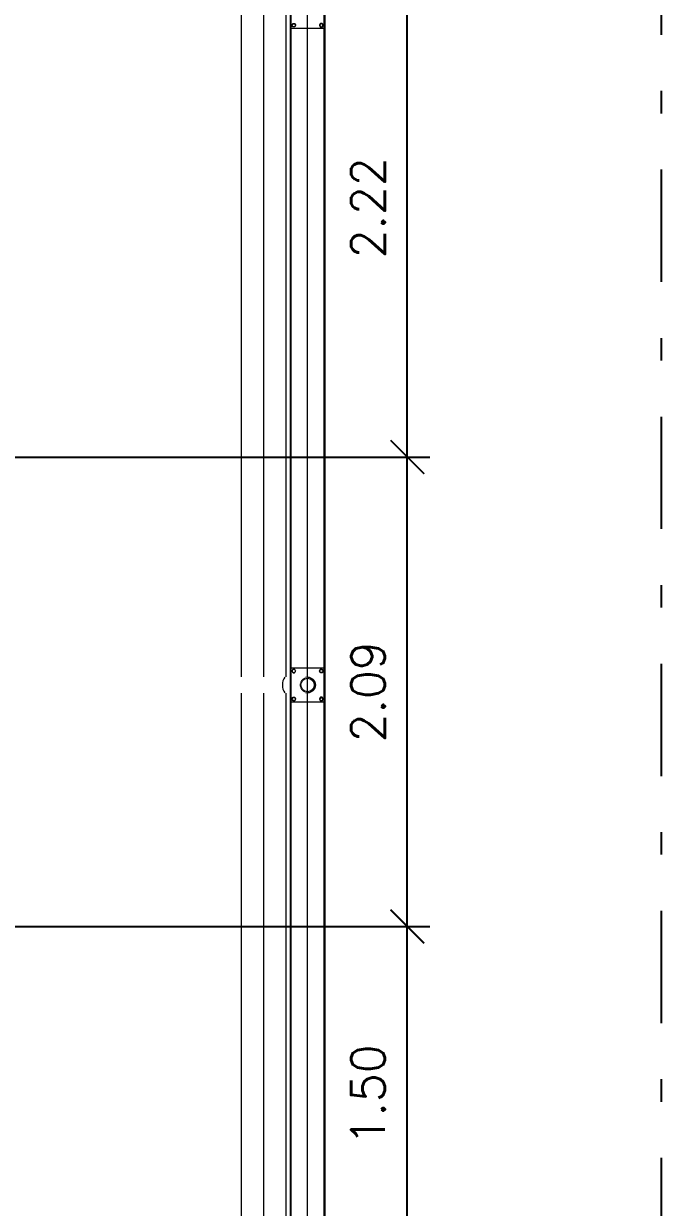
# Model space of a CAD drawing. Header units: inches. Extents: x -7660 to 802, y -193 to 3.
# Drawn here: x 218.27 to 221.11, y -88.19 to -82.92 of the extents above; entities that cross this region are included whole.
import ezdxf

# ---------------------------------------------------------------- set-up
doc = ezdxf.new("R2010")
doc.units = ezdxf.units.IN
doc.header["$MEASUREMENT"] = 0
doc.set_wipeout_variables(frame=1)
doc.linetypes.add('DASHDOT', pattern=[1, 0.5, -0.25, 0, -0.25])
for name, color, linetype in [('0-A INSTALAR', 10, 'Continuous'), ('COTAS', 8, 'Continuous'), ('DM-COTAS', 7, 'Continuous')]:
    doc.layers.add(name, color=color, linetype=linetype)
doc.styles.add('cerca', font='romans.shx', dxfattribs={"height": 1})
doc.styles.add('Texto Cotas', font='romans.shx')
doc.linetypes.add('CERCA3', pattern='A,0.5,0.05,["X",cerca,S=0.1,R=0,X=-0.1,Y=-0.05],0.1', length=0.65)
doc.dimstyles.new('huawei_stand Cota 1-100', dxfattribs={"dimscale": 0, "dimtxt": 0.15, "dimasz": 0.15, "dimexe": 0.1, "dimexo": 0.1, "dimgap": 0.1, "dimtad": 1, "dimzin": 0, "dimdsep": 46, "dimtxsty": 'Texto Cotas', "dimblk": 'ARCHTICK', "dimcen": 0.2, "dimdle": 0.1, "dimclrd": 256, "dimclre": 256, "dimclrt": 256, "dimadec": 0, "dimazin": 0, "dimtfac": 1, "dimtix": 1, "dimtmove": 0, "dimatfit": 3, "dimfxl": 1, "dimtolj": 1, "dimtzin": 0, "dimarcsym": 1})

# ---------------------------------------------------------------- blocks, each defined once
blk = doc.blocks.new('*U648')
at = {"linetype": 'CERCA3', "lineweight": 5, "ltscale": 0.3}
blk.add_line((5535.979, 2516.3655), (5535.979, 2504.995), dxfattribs=at)
at = {"lineweight": 5}
for p, q in [((5535.9104, 2510.9584), (5535.9095, 2510.9589)), ((5535.9104, 2510.9574), (5535.9095, 2510.9569)), ((5535.9137, 2510.964), (5535.9128, 2510.9645)), ((5535.9145, 2510.9645), (5535.9145, 2510.9655)), ((5535.921, 2510.9645), (5535.921, 2510.9655)), ((5535.9219, 2510.964), (5535.9227, 2510.9645)), ((5535.9251, 2510.9584), (5535.926, 2510.9589)), ((5535.9251, 2510.9574), (5535.926, 2510.9569)), ((5536.0328, 2510.9584), (5536.032, 2510.9589)), ((5536.0328, 2510.9574), (5536.032, 2510.9569)), ((5536.0361, 2510.964), (5536.0352, 2510.9645)), ((5536.0369, 2510.9645), (5536.0369, 2510.9655)), ((5536.0434, 2510.9645), (5536.0434, 2510.9655)), ((5536.0443, 2510.964), (5536.0452, 2510.9645)), ((5536.0475, 2510.9584), (5536.0484, 2510.9589)), ((5536.0475, 2510.9574), (5536.0484, 2510.9569)), ((5535.9137, 2510.9518), (5535.9128, 2510.9513)), ((5535.9145, 2510.9513), (5535.9145, 2510.9503)), ((5535.921, 2510.9513), (5535.921, 2510.9503)), ((5535.9219, 2510.9518), (5535.9227, 2510.9513)), ((5535.9104, 2510.8336), (5535.9095, 2510.8341)), ((5535.9104, 2510.8326), (5535.9095, 2510.8321)), ((5535.9137, 2510.8392), (5535.9128, 2510.8397)), ((5535.9137, 2510.827), (5535.9128, 2510.8265)), ((5535.9145, 2510.8397), (5535.9145, 2510.8407)), ((5535.9145, 2510.8265), (5535.9145, 2510.8255)), ((5535.921, 2510.8397), (5535.921, 2510.8407)), ((5535.921, 2510.8265), (5535.921, 2510.8255)), ((5535.9219, 2510.8392), (5535.9227, 2510.8397)), ((5535.9219, 2510.827), (5535.9227, 2510.8265)), ((5535.9251, 2510.8336), (5535.926, 2510.8341)), ((5535.9251, 2510.8326), (5535.926, 2510.8321)), ((5536.0328, 2510.8326), (5536.032, 2510.8321)), ((5536.0361, 2510.827), (5536.0352, 2510.8265)), ((5536.0369, 2510.8265), (5536.0369, 2510.8255)), ((5536.0434, 2510.8265), (5536.0434, 2510.8255)), ((5536.0443, 2510.827), (5536.0452, 2510.8265)), ((5536.0475, 2510.8326), (5536.0484, 2510.8321)), ((5535.9104, 2507.9584), (5535.9095, 2507.9589)), ((5535.9104, 2507.9574), (5535.9095, 2507.9569)), ((5535.9137, 2507.964), (5535.9128, 2507.9645)), ((5535.9145, 2507.9645), (5535.9145, 2507.9655)), ((5535.921, 2507.9645), (5535.921, 2507.9655)), ((5535.9219, 2507.964), (5535.9227, 2507.9645)), ((5535.9251, 2507.9584), (5535.926, 2507.9589)), ((5535.9251, 2507.9574), (5535.926, 2507.9569)), ((5536.0328, 2507.9584), (5536.032, 2507.9589)), ((5536.0328, 2507.9574), (5536.032, 2507.9569)), ((5536.0361, 2507.964), (5536.0352, 2507.9645)), ((5536.0369, 2507.9645), (5536.0369, 2507.9655)), ((5536.0434, 2507.9645), (5536.0434, 2507.9655)), ((5536.0443, 2507.964), (5536.0452, 2507.9645)), ((5536.0475, 2507.9584), (5536.0484, 2507.9589)), ((5536.0475, 2507.9574), (5536.0484, 2507.9569)), ((5535.9137, 2507.9518), (5535.9128, 2507.9513)), ((5535.9145, 2507.9513), (5535.9145, 2507.9503)), ((5535.921, 2507.9513), (5535.921, 2507.9503)), ((5535.9219, 2507.9518), (5535.9227, 2507.9513)), ((5536.0361, 2507.9518), (5536.0352, 2507.9513)), ((5536.0369, 2507.9513), (5536.0369, 2507.9503)), ((5536.0434, 2507.9513), (5536.0434, 2507.9503)), ((5536.0443, 2507.9518), (5536.0452, 2507.9513))]:
    blk.add_line(p, q, dxfattribs=at)
at = {"linetype": 'CERCA3', "lineweight": 5, "ltscale": 0.3}
for points in [[(5536.0752, 2505.0912), (5536.0752, 2516.2497)], [(5536.1752, 2505.1913), (5536.1752, 2516.1497)], [(5536.2752, 2505.2913), (5536.2752, 2516.0497)]]:
    blk.add_lwpolyline(points, dxfattribs=at)
at = {"lineweight": 5}
for points in [[(5535.9145, 2510.9503), (5535.921, 2510.9503, 0.267949), (5535.9227, 2510.9513), (5535.926, 2510.9569, 0.267949), (5535.926, 2510.9589), (5535.9227, 2510.9645, 0.267949), (5535.921, 2510.9655), (5535.9145, 2510.9655, 0.267949), (5535.9128, 2510.9645), (5535.9095, 2510.9589, 0.267949), (5535.9095, 2510.9569), (5535.9128, 2510.9513, 0.267949)], [(5535.9145, 2510.9513), (5535.921, 2510.9513, 0.267949), (5535.9219, 2510.9518), (5535.9251, 2510.9574, 0.267949), (5535.9251, 2510.9584), (5535.9219, 2510.964, 0.267949), (5535.921, 2510.9645), (5535.9145, 2510.9645, 0.267949), (5535.9137, 2510.964), (5535.9104, 2510.9584, 0.267949), (5535.9104, 2510.9574), (5535.9137, 2510.9518, 0.267949)], [(5535.9145, 2510.8407), (5535.921, 2510.8407, -0.267949), (5535.9227, 2510.8397), (5535.926, 2510.8341, -0.267949), (5535.926, 2510.8321), (5535.9227, 2510.8265, -0.267949), (5535.921, 2510.8255), (5535.9145, 2510.8255, -0.267949), (5535.9128, 2510.8265), (5535.9095, 2510.8321, -0.267949), (5535.9095, 2510.8341), (5535.9128, 2510.8397, -0.267949)], [(5535.9145, 2510.8397), (5535.921, 2510.8397, -0.267949), (5535.9219, 2510.8392), (5535.9251, 2510.8336, -0.267949), (5535.9251, 2510.8326), (5535.9219, 2510.827, -0.267949), (5535.921, 2510.8265), (5535.9145, 2510.8265, -0.267949), (5535.9137, 2510.827), (5535.9104, 2510.8326, -0.267949), (5535.9104, 2510.8336), (5535.9137, 2510.8392, -0.267949)], [(5535.9145, 2507.9503), (5535.921, 2507.9503, 0.267949), (5535.9227, 2507.9513), (5535.926, 2507.9569, 0.267949), (5535.926, 2507.9589), (5535.9227, 2507.9645, 0.267949), (5535.921, 2507.9655), (5535.9145, 2507.9655, 0.267949), (5535.9128, 2507.9645), (5535.9095, 2507.9589, 0.267949), (5535.9095, 2507.9569), (5535.9128, 2507.9513, 0.267949)], [(5535.9145, 2507.9513), (5535.921, 2507.9513, 0.267949), (5535.9219, 2507.9518), (5535.9251, 2507.9574, 0.267949), (5535.9251, 2507.9584), (5535.9219, 2507.964, 0.267949), (5535.921, 2507.9645), (5535.9145, 2507.9645, 0.267949), (5535.9137, 2507.964), (5535.9104, 2507.9584, 0.267949), (5535.9104, 2507.9574), (5535.9137, 2507.9518, 0.267949)], [(5536.0434, 2507.9503), (5536.0369, 2507.9503, -0.267949), (5536.0352, 2507.9513), (5536.032, 2507.9569, -0.267949), (5536.032, 2507.9589), (5536.0352, 2507.9645, -0.267949), (5536.0369, 2507.9655), (5536.0434, 2507.9655, -0.267949), (5536.0452, 2507.9645), (5536.0484, 2507.9589, -0.267949), (5536.0484, 2507.9569), (5536.0452, 2507.9513, -0.267949)], [(5536.0434, 2507.9513), (5536.0369, 2507.9513, -0.267949), (5536.0361, 2507.9518), (5536.0328, 2507.9574, -0.267949), (5536.0328, 2507.9584), (5536.0361, 2507.964, -0.267949), (5536.0369, 2507.9645), (5536.0434, 2507.9645, -0.267949), (5536.0443, 2507.964), (5536.0475, 2507.9584, -0.267949), (5536.0475, 2507.9574), (5536.0443, 2507.9518, -0.267949)]]:
    blk.add_lwpolyline(points, format="xyb", close=True, dxfattribs=at)
blk.add_lwpolyline([(5536.054, 2507.9305), (5536.054, 2507.9705), (5535.904, 2507.9705), (5535.904, 2507.8205), (5536.054, 2507.8205), (5536.054, 2507.8605)], dxfattribs=at)
blk.add_circle((5535.979, 2510.8955), 0.035, dxfattribs=at)
blk.add_wipeout([(5535.979, 2510.8605), (5536.3096, 2510.8604), (5536.323, 2510.8631), (5536.33, 2510.8669), (5536.3353, 2510.8716), (5536.338, 2510.875), (5536.3412, 2510.8803), (5536.3425, 2510.8834), (5536.344, 2510.8889), (5536.3446, 2510.8954), (5536.3444, 2510.8986), (5536.344, 2510.902), (5536.3429, 2510.9061), (5536.3416, 2510.9096), (5536.3396, 2510.9134), (5536.3367, 2510.9176), (5536.3325, 2510.9218), (5536.3279, 2510.9252), (5536.3244, 2510.9271), (5536.3196, 2510.9289), (5536.3149, 2510.93), (5536.3096, 2510.9304), (5535.979, 2510.9305), (5535.9835, 2510.9302), (5535.9893, 2510.9289), (5535.9932, 2510.9275), (5535.9973, 2510.9253), (5536.0012, 2510.9225), (5536.0041, 2510.9199), (5536.0067, 2510.9168), (5536.0092, 2510.9131), (5536.0107, 2510.9103), (5536.0127, 2510.9047), (5536.0137, 2510.8995), (5536.014, 2510.8955), (5536.0138, 2510.8919), (5536.0131, 2510.8877), (5536.0119, 2510.8837), (5536.0102, 2510.8796), (5536.008, 2510.8759), (5536.0041, 2510.8712), (5536.0008, 2510.8681), (5535.9939, 2510.8638), (5535.9904, 2510.8624), (5535.984, 2510.8608)], dxfattribs=at)
for p, q in [((5536.0361, 2510.9518), (5536.0352, 2510.9513)), ((5536.0369, 2510.9513), (5536.0369, 2510.9503)), ((5536.0434, 2510.9513), (5536.0434, 2510.9503)), ((5536.0443, 2510.9518), (5536.0452, 2510.9513)), ((5536.0328, 2510.8336), (5536.032, 2510.8341)), ((5536.0361, 2510.8392), (5536.0352, 2510.8397)), ((5536.0369, 2510.8397), (5536.0369, 2510.8407)), ((5536.0434, 2510.8397), (5536.0434, 2510.8407)), ((5536.0443, 2510.8392), (5536.0452, 2510.8397)), ((5536.0475, 2510.8336), (5536.0484, 2510.8341))]:
    blk.add_line(p, q, dxfattribs=at)
blk.add_lwpolyline([(5536.054, 2510.9305), (5536.054, 2510.9705), (5535.904, 2510.9705), (5535.904, 2510.8205), (5536.054, 2510.8205), (5536.054, 2510.8605)], dxfattribs=at)
for points in [[(5536.0434, 2510.9503), (5536.0369, 2510.9503, -0.267949), (5536.0352, 2510.9513), (5536.032, 2510.9569, -0.267949), (5536.032, 2510.9589), (5536.0352, 2510.9645, -0.267949), (5536.0369, 2510.9655), (5536.0434, 2510.9655, -0.267949), (5536.0452, 2510.9645), (5536.0484, 2510.9589, -0.267949), (5536.0484, 2510.9569), (5536.0452, 2510.9513, -0.267949)], [(5536.0434, 2510.9513), (5536.0369, 2510.9513, -0.267949), (5536.0361, 2510.9518), (5536.0328, 2510.9574, -0.267949), (5536.0328, 2510.9584), (5536.0361, 2510.964, -0.267949), (5536.0369, 2510.9645), (5536.0434, 2510.9645, -0.267949), (5536.0443, 2510.964), (5536.0475, 2510.9584, -0.267949), (5536.0475, 2510.9574), (5536.0443, 2510.9518, -0.267949)], [(5536.0434, 2510.8407), (5536.0369, 2510.8407, 0.267949), (5536.0352, 2510.8397), (5536.032, 2510.8341, 0.267949), (5536.032, 2510.8321), (5536.0352, 2510.8265, 0.267949), (5536.0369, 2510.8255), (5536.0434, 2510.8255, 0.267949), (5536.0452, 2510.8265), (5536.0484, 2510.8321, 0.267949), (5536.0484, 2510.8341), (5536.0452, 2510.8397, 0.267949)], [(5536.0434, 2510.8397), (5536.0369, 2510.8397, 0.267949), (5536.0361, 2510.8392), (5536.0328, 2510.8336, 0.267949), (5536.0328, 2510.8326), (5536.0361, 2510.827, 0.267949), (5536.0369, 2510.8265), (5536.0434, 2510.8265, 0.267949), (5536.0443, 2510.827), (5536.0475, 2510.8326, 0.267949), (5536.0475, 2510.8336), (5536.0443, 2510.8392, 0.267949)]]:
    blk.add_lwpolyline(points, format="xyb", close=True, dxfattribs=at)
blk.add_circle((5535.979, 2510.8955), 0.03, dxfattribs=at)
blk.add_arc((5536.0322, 2510.8955), 0.0591, 323.7057, 36.2943, dxfattribs=at)
blk = doc.blocks.new('dasdasdasczxcz')
at = {"rotation": 180}
blk.add_blockref('*U648', (5753.0937, 2400.9851), dxfattribs=at)
blk.add_line((217.1898, -115.4854), (217.1898, -100.4854))
for points in [[(217.1898, -103.8854), (208.4898, -103.8854), (208.4898, -115.4854), (217.1898, -115.4854)], [(217.0398, -104.0354), (208.6398, -104.0354), (208.6398, -115.3354), (217.0398, -115.3354)]]:
    blk.add_lwpolyline(points, close=True)
blk = doc.blocks.new('_ArchTick')
at = {"const_width": 0.05}
blk.add_lwpolyline([(-0.5, -0.5), (0.5, 0.5)], dxfattribs=at)
blk = doc.blocks.new('*D601')
at = {"layer": 'DM-COTAS', "lineweight": -2}
for p, q in [((219.9821, -88.5369), (219.9821, -86.8369)), ((217.7131, -86.9369), (220.0821, -86.9369)), ((217.7131, -88.4369), (220.0821, -88.4369))]:
    blk.add_line(p, q, dxfattribs=at)
at = {"layer": 'DM-COTAS', "lineweight": -2, "xscale": 0.15, "yscale": 0.15, "zscale": 0.15}
for p, rotation in [((219.9821, -86.9369), 90), ((219.9821, -88.4369), 270)]:
    blk.add_blockref('_ArchTick', p, dxfattribs=dict(at, rotation=rotation))
at = {"layer": 'DM-COTAS', "insert": (219.8071, -87.6869), "char_height": 0.15, "attachment_point": 5, "rotation": 90, "style": 'Texto Cotas'}
blk.add_mtext('\\A1;1.50', dxfattribs=at)
blk = doc.blocks.new('*D602')
at = {"layer": 'DM-COTAS', "lineweight": -2}
for p, q in [((219.9821, -87.0369), (219.9821, -84.747)), ((215.2483, -84.847), (220.0821, -84.847)), ((217.7131, -86.9369), (220.0821, -86.9369))]:
    blk.add_line(p, q, dxfattribs=at)
at = {"layer": 'DM-COTAS', "lineweight": -2, "xscale": 0.15, "yscale": 0.15, "zscale": 0.15}
for p, rotation in [((219.9821, -84.847), 90), ((219.9821, -86.9369), 270)]:
    blk.add_blockref('_ArchTick', p, dxfattribs=dict(at, rotation=rotation))
at = {"layer": 'DM-COTAS', "insert": (219.8071, -85.892), "char_height": 0.15, "attachment_point": 5, "rotation": 90, "style": 'Texto Cotas'}
blk.add_mtext('\\A1;2.09', dxfattribs=at)
blk = doc.blocks.new('*D603')
at = {"layer": 'DM-COTAS', "lineweight": -2}
for p, q in [((219.9821, -84.947), (219.9821, -82.5273)), ((216.5299, -82.6273), (220.0821, -82.6273)), ((215.2483, -84.847), (220.0821, -84.847))]:
    blk.add_line(p, q, dxfattribs=at)
at = {"layer": 'DM-COTAS', "lineweight": -2, "xscale": 0.15, "yscale": 0.15, "zscale": 0.15}
for p, rotation in [((219.9821, -82.6273), 90), ((219.9821, -84.847), 270)]:
    blk.add_blockref('_ArchTick', p, dxfattribs=dict(at, rotation=rotation))
at = {"layer": 'DM-COTAS', "insert": (219.8071, -83.7371), "char_height": 0.15, "attachment_point": 5, "rotation": 90, "style": 'Texto Cotas'}
blk.add_mtext('\\A1;2.22', dxfattribs=at)

msp = doc.modelspace()

# ---------------------------------------------------------------- linework, layer by layer
at = {"layer": 'COTAS', "linetype": 'DASHDOT'}
msp.add_lwpolyline([(208.41306, -75.8671), (221.11306, -75.8671), (221.11306, -93.45721), (208.41306, -93.45721)], close=True, dxfattribs=at)

# ---------------------------------------------------------------- next in the draw order: block references
at = {"layer": '0-A INSTALAR'}
msp.add_blockref('dasdasdasczxcz', (2.42328, 24.04853), dxfattribs=at)

# ---------------------------------------------------------------- next in the draw order: linework, layer by layer
msp.add_lwpolyline([(209.61306, -76.43689), (219.61306, -76.43689), (219.61306, -91.43689), (209.61306, -91.43689)], close=True)

# ---------------------------------------------------------------- next in the draw order: dimensions: what is measured, and where the dimension line sits
at = {"layer": 'DM-COTAS'}
for base, p1, p2, picture, middle in [((219.98209, -82.62727), (215.14835, -84.84702), (216.42992, -82.62727), '*D603', (219.80709, -83.73714)), ((219.98209, -84.84702), (217.61306, -86.93689), (215.14835, -84.84702), '*D602', (219.80709, -85.89195)), ((219.98209, -86.93689), (217.61306, -88.43689), (217.61306, -86.93689), '*D601', (219.80709, -87.68689))]:
    dim = msp.add_linear_dim(base=base, p1=p1, p2=p2, angle=90, dimstyle='huawei_stand Cota 1-100', override={"dimscale": 1}, dxfattribs=at)
    dim.commit()
    dim.dimension.update_dxf_attribs({"geometry": picture, "text_midpoint": middle})

doc.saveas('drawing.dxf')
